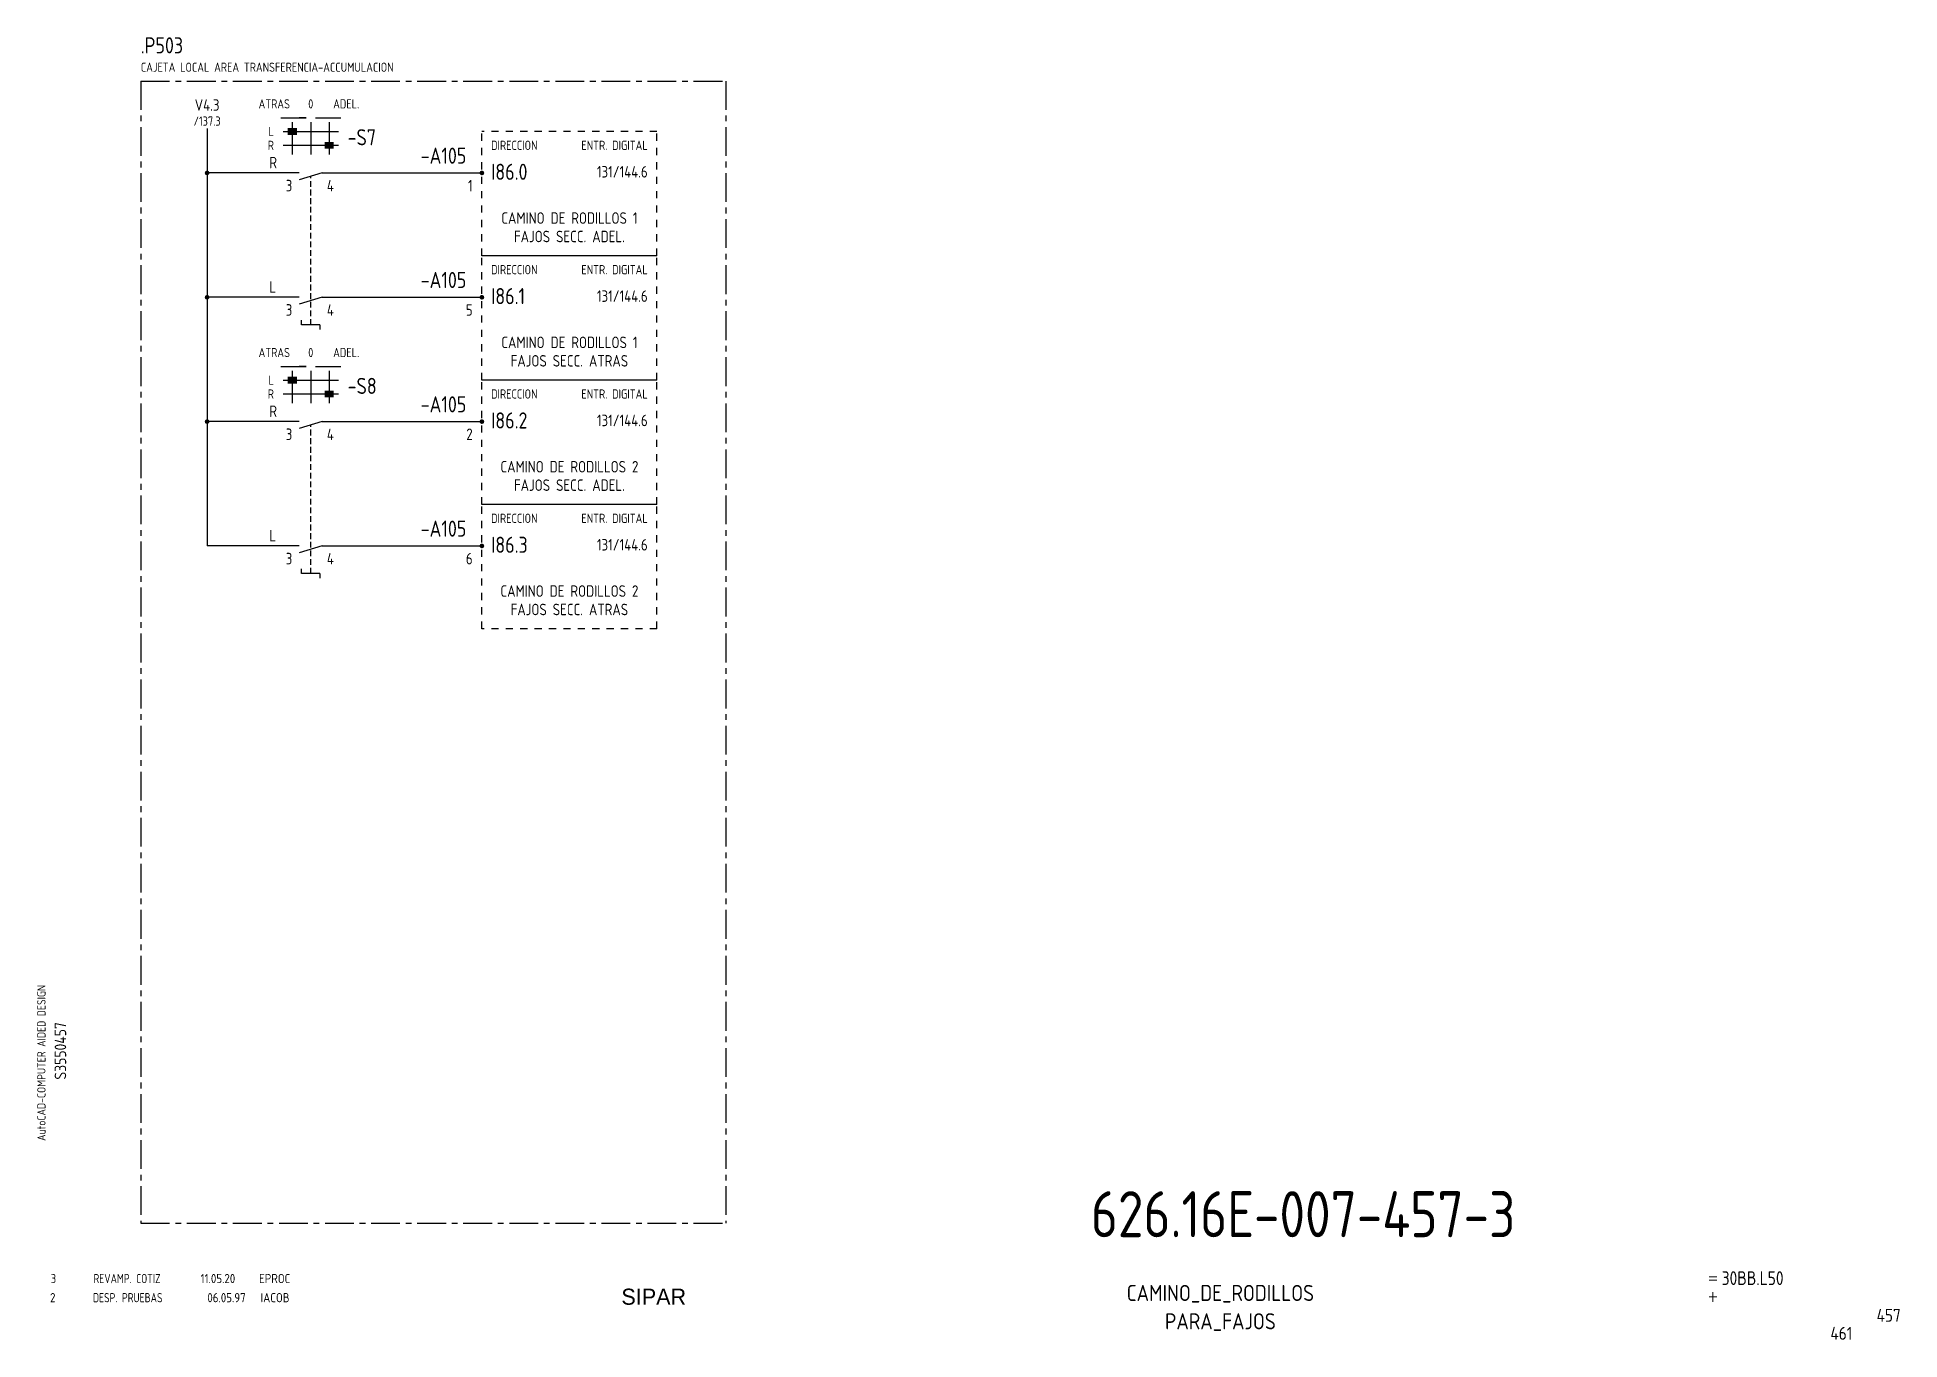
# Model space of a CAD drawing. Extents: x 10 to 414, y 6 to 289.
import ezdxf
from ezdxf.enums import TextEntityAlignment as Align

# ---------------------------------------------------------------- set-up
doc = ezdxf.new("R2010")
doc.units = 0
doc.header["$LTSCALE"] = 5
doc.header["$MEASUREMENT"] = 0
for name, pattern in [('CENTER', [2, 1.25, -0.25, 0.25, -0.25]), ('HIDDEN', [0.375, 0.25, -0.125]), ('HIDDEN1', [0.625, 0.3125, -0.3125])]:
    doc.linetypes.add(name, pattern=pattern)
doc.layers.get('0').update_dxf_attribs({"linetype": 'CONTINUOUS'})
doc.layers.add('3', color=3, linetype='CONTINUOUS')
doc.layers.add('CART', color=7, linetype='CONTINUOUS')
doc.styles.add('DIN', font='DIN.shx', dxfattribs={"width": 0.85})
doc.styles.add('N', font='ROMANS', dxfattribs={"width": 0.85, "height": 3})
doc.styles.add('X', font='UNIV.SHX', dxfattribs={"height": 3.5})

# ---------------------------------------------------------------- blocks, each defined once
blk = doc.blocks.new('B5-3')
at = {"linetype": 'Continuous', "const_width": 0.5}
blk.add_lwpolyline([(-0.25, 0, 1), (0.25, 0, 1)], format="xyb", close=True, dxfattribs=at)
blk = doc.blocks.new('REV2')
at = {"color": 3, "style": 'DIN'}
for s, width, p in [('2', 0.9, (12.45, 13.79)), ('DESP. PRUEBAS', 0.8, (21.76, 13.79)), ('06.05.97', 0.9, (46.59, 13.79)), ('IACOB', 0.9, (58.16, 13.79))]:
    blk.add_text(s, height=2, dxfattribs=dict(at, width=width)).set_placement(p)

msp = doc.modelspace()

# ---------------------------------------------------------------- linework, layer by layer
at = {"color": 3, "linetype": 'CENTER'}
for p, q in [((32.15, 279), (159.12, 279)), ((32.15, 279), (32.15, 31)), ((159.12, 279), (159.12, 31)), ((32.15, 31), (159.12, 31))]:
    msp.add_line(p, q, dxfattribs=at)
for p, q in [((62.54, 271.04), (68.04, 271.04)), ((70.04, 271.04), (75.54, 271.04)), ((46.54, 268.72), (46.54, 178.04)), ((63.04, 268.04), (75.04, 268.04)), ((65.04, 270.04), (65.04, 263.04)), ((69.04, 270.04), (69.04, 263.04)), ((73.04, 270.04), (73.04, 263.04)), ((63.04, 265.04), (75.04, 265.04)), ((66.54, 259.04), (46.54, 259.04)), ((71.54, 259.04), (66.54, 257.54)), ((71.54, 259.04), (95.54, 259.04)), ((77.54, 259.04), (106.19, 259.04)), ((66.54, 232.04), (46.54, 232.04)), ((71.54, 232.04), (66.54, 230.54)), ((71.54, 232.04), (95.54, 232.04)), ((77.54, 232.04), (106.19, 232.04)), ((62.54, 217.04), (68.04, 217.04)), ((65.04, 216.04), (65.04, 209.04)), ((69.04, 216.04), (69.04, 209.04)), ((70.04, 217.04), (75.54, 217.04)), ((73.04, 216.04), (73.04, 209.04)), ((63.04, 214.04), (75.04, 214.04)), ((63.04, 211.04), (75.04, 211.04)), ((66.54, 205.04), (46.54, 205.04)), ((71.54, 205.04), (66.54, 203.54)), ((71.54, 205.04), (95.54, 205.04)), ((77.54, 205.04), (106.19, 205.04)), ((66.54, 178.04), (46.54, 178.04)), ((71.54, 178.04), (66.54, 176.54)), ((71.54, 178.04), (95.54, 178.04)), ((77.54, 178.04), (106.19, 178.04))]:
    msp.add_line(p, q)
at = {"linetype": 'HIDDEN1'}
for p, q in [((144.19, 268.04), (106.19, 268.04)), ((106.19, 241.04), (106.19, 268.04)), ((144.19, 241.04), (144.19, 268.04)), ((106.19, 214.04), (106.19, 241.04)), ((144.19, 214.04), (144.19, 241.04)), ((106.19, 187.04), (106.19, 214.04)), ((144.19, 187.04), (144.19, 214.04)), ((106.19, 160.04), (106.19, 187.04)), ((144.19, 160.04), (144.19, 187.04)), ((144.19, 160.04), (106.19, 160.04))]:
    msp.add_line(p, q, dxfattribs=at)
at = {"linetype": 'HIDDEN'}
for p, q in [((69.04, 226.04), (69.04, 258.29)), ((69.04, 172.04), (69.04, 204.29))]:
    msp.add_line(p, q, dxfattribs=at)
at = {"linetype": 'Continuous'}
for p, q in [((144.19, 241.04), (106.19, 241.04)), ((67.04, 226.04), (67.04, 227.04)), ((71.04, 226.04), (67.04, 226.04)), ((71.04, 226.04), (71.04, 225.04)), ((144.19, 214.04), (106.19, 214.04)), ((144.19, 187.04), (106.19, 187.04)), ((67.04, 172.04), (67.04, 173.04)), ((71.04, 172.04), (67.04, 172.04)), ((71.04, 172.04), (71.04, 171.04))]:
    msp.add_line(p, q, dxfattribs=at)
for points in [[(68.04, 271.04), (66.54, 271.04)], [(70.04, 271.04), (71.54, 271.04)], [(68.04, 217.04), (66.54, 217.04)], [(70.04, 217.04), (71.54, 217.04)]]:
    msp.add_lwpolyline(points)
at = {"const_width": 1.5}
for points in [[(64.04, 268.04), (66.04, 268.04)], [(72.04, 265.04), (74.04, 265.04)], [(64.04, 214.04), (66.04, 214.04)], [(72.04, 211.04), (74.04, 211.04)]]:
    msp.add_lwpolyline(points, dxfattribs=at)
at = {"const_width": 0.5}
for points in [[(46.29, 259.04, 1), (46.79, 259.04, 1)], [(46.29, 259.04, 1), (46.79, 259.04, 1)], [(46.29, 232.04, 1), (46.79, 232.04, 1)], [(46.29, 232.04, 1), (46.79, 232.04, 1)], [(46.29, 205.04, 1), (46.79, 205.04, 1)], [(46.29, 205.04, 1), (46.79, 205.04, 1)]]:
    msp.add_lwpolyline(points, format="xyb", close=True, dxfattribs=at)

# ---------------------------------------------------------------- block references
for p in [(106.19, 259.04), (106.19, 232.04), (106.19, 205.04), (106.19, 178.04)]:
    msp.add_blockref('B5-3', p)
at = {"linetype": 'Continuous'}
msp.add_blockref('REV2', (0, 0), dxfattribs=at)

# ---------------------------------------------------------------- texts
at = {"color": 3, "style": 'DIN'}
for s, height, width, p in [('.P503', 3.5, 0.85, (32.15, 285)), ('I86.0', 3.5, 0.85, (108.19, 257.54)), ('I86.1', 3.5, 0.85, (108.19, 230.54)), ('I86.2', 3.5, 0.85, (108.19, 203.54)), ('I86.3', 3.5, 0.85, (108.19, 176.54)), ('3', 2, 0.9, (12.56, 17.94)), ('REVAMP. COTIZ', 2, 0.8, (21.87, 17.94)), ('11.05.20', 2, 0.9, (45.14, 17.94)), ('EPROC', 2, 0.9, (57.83, 17.94))]:
    msp.add_text(s, height=height, dxfattribs=dict(at, width=width)).set_placement(p)
at = {"style": 'DIN', "width": 0.85}
msp.add_text('CAJETA LOCAL AREA TRANSFERENCIA-ACCUMULACION', height=2, dxfattribs=at).set_placement((32.15, 281))
for s, height, p in [('V4.3', 2.5, (46.54, 272.54)), ('/137.3', 2, (46.54, 269.3)), ('CAMINO DE RODILLOS 1', 2.5, (125.19, 247.99)), ('FAJOS SECC. ADEL.', 2.5, (125.19, 243.99)), ('CAMINO DE RODILLOS 1', 2.5, (125.19, 220.99)), ('FAJOS SECC. ATRAS', 2.5, (125.19, 216.99)), ('CAMINO DE RODILLOS 2', 2.5, (125.19, 193.99)), ('FAJOS SECC. ADEL.', 2.5, (125.19, 189.99)), ('CAMINO DE RODILLOS 2', 2.5, (125.19, 166.99)), ('FAJOS SECC. ATRAS', 2.5, (125.19, 162.99))]:
    msp.add_text(s, height=height, dxfattribs=at).set_placement(p, align=Align.CENTER)
at = {"color": 1, "style": 'DIN', "width": 0.85}
for s, p in [('ATRAS', (61.12, 273.04)), ('0', (69.04, 273.04)), ('ADEL.', (76.74, 273.04)), ('ATRAS', (61.12, 219.04)), ('0', (69.04, 219.04)), ('ADEL.', (76.74, 219.04))]:
    msp.add_text(s, height=2, dxfattribs=at).set_placement(p, align=Align.CENTER)
for s, height, p in [('L', 2, (61.04, 267.04)), ('R', 2, (61.04, 264.04)), ('ENTR. DIGITAL', 2, (142.19, 264.04)), ('3', 2.5, (65.04, 255.04)), ('ENTR. DIGITAL', 2, (142.19, 237.04)), ('3', 2.5, (65.04, 228.04)), ('L', 2, (61.04, 213.04)), ('R', 2, (61.04, 210.04)), ('ENTR. DIGITAL', 2, (142.19, 210.04)), ('3', 2.5, (65.04, 201.04)), ('ENTR. DIGITAL', 2, (142.19, 183.04)), ('3', 2.5, (65.04, 174.04))]:
    msp.add_text(s, height=height, dxfattribs=at).set_placement(p, align=Align.RIGHT)
at = {"color": 3, "style": 'DIN', "width": 0.85}
for p in [(102.82, 261.04), (102.82, 234.04), (102.82, 207.04), (102.82, 180.04)]:
    msp.add_text('-A105', height=3.5, dxfattribs=at).set_placement(p, align=Align.RIGHT)
at = {"color": 1, "style": 'DIN', "width": 0.85}
for s, height, p in [('DIRECCION', 2, (108.19, 264.04)), ('R', 2.5, (60.04, 260.04)), ('4', 2.5, (72.54, 255.04)), ('DIRECCION', 2, (108.19, 237.04)), ('L', 2.5, (60.04, 233.04)), ('4', 2.5, (72.54, 228.04)), ('DIRECCION', 2, (108.19, 210.04)), ('R', 2.5, (60.04, 206.04)), ('4', 2.5, (72.54, 201.04)), ('DIRECCION', 2, (108.19, 183.04)), ('L', 2.5, (60.04, 179.04)), ('4', 2.5, (72.54, 174.04))]:
    msp.add_text(s, height=height, dxfattribs=at).set_placement(p)
at = {"style": 'DIN', "width": 0.85}
for s, p in [('131/144.6', (142.19, 258.04)), ('1', (104.19, 255.04)), ('5', (104.19, 228.04)), ('131/144.6', (142.19, 231.04)), ('131/144.6', (142.19, 204.04)), ('2', (104.19, 201.04)), ('131/144.6', (142.19, 177.04)), ('6', (104.19, 174.04))]:
    msp.add_text(s, height=2.5, dxfattribs=at).set_placement(p, align=Align.RIGHT)
at = {"color": 2, "insert": (238.39, 37.92), "char_height": 10, "width": 111.0411, "attachment_point": 1, "style": 'DIN'}
msp.add_mtext('626.16E-007-457-3', dxfattribs=at)
at = {"layer": '3', "style": 'DIN', "width": 0.85}
for s, p in [('-S7', (77.04, 265.04)), ('-S8', (77.04, 211.04))]:
    msp.add_text(s, height=3.5, dxfattribs=at).set_placement(p)
at = {"layer": 'CART', "color": 1, "style": 'DIN', "width": 0.9}
msp.add_text('AutoCAD-COMPUTER AIDED DESIGN', height=1.8, rotation=90, dxfattribs=at).set_placement((11.47, 48.84))
at = {"layer": 'CART', "color": 3, "style": 'N', "width": 0.85}
for s, p in [('=', (372.24, 17.91)), ('+', (372.24, 13.87))]:
    msp.add_text(s, height=2.5, dxfattribs=at).set_placement(p)
at = {"layer": 'CART', "color": 3, "style": 'DIN', "width": 0.9, "flags": 1}
msp.add_attdef('S3550457', text='', height=2.5, rotation=90, dxfattribs=at).set_placement((15.95, 68.38), align=Align.CENTER)
at = {"layer": 'CART', "color": 3, "style": 'DIN', "width": 0.85}
msp.add_attdef('30BB.L50', text='', height=3, dxfattribs=at).set_placement((375.33, 16.63), align=Align.BOTTOM_LEFT)
at = {"layer": 'CART', "color": 6, "style": 'X', "flags": 1}
msp.add_attdef('SIPAR', text='', height=3.5, dxfattribs=at).set_placement((143.5, 15), align=Align.MIDDLE)
at = {"layer": 'CART', "color": 2, "style": 'DIN', "width": 0.9, "flags": 1}
for tag, p in [('CAMINO_DE_RODILLOS', (266.5, 15.65)), ('PARA_FAJOS', (266.5, 9.5))]:
    msp.add_attdef(tag, text='', height=3.5, dxfattribs=at).set_placement(p, align=Align.MIDDLE)
msp.add_attdef('457', text='', height=2.8, dxfattribs=at).set_placement((414.2, 9.56), align=Align.RIGHT)
at = {"layer": 'CART', "color": 7, "style": 'DIN', "width": 0.9, "flags": 1}
msp.add_attdef('461', (398.93, 5.65), '', height=2.8, dxfattribs=at)

doc.saveas('drawing.dxf')
